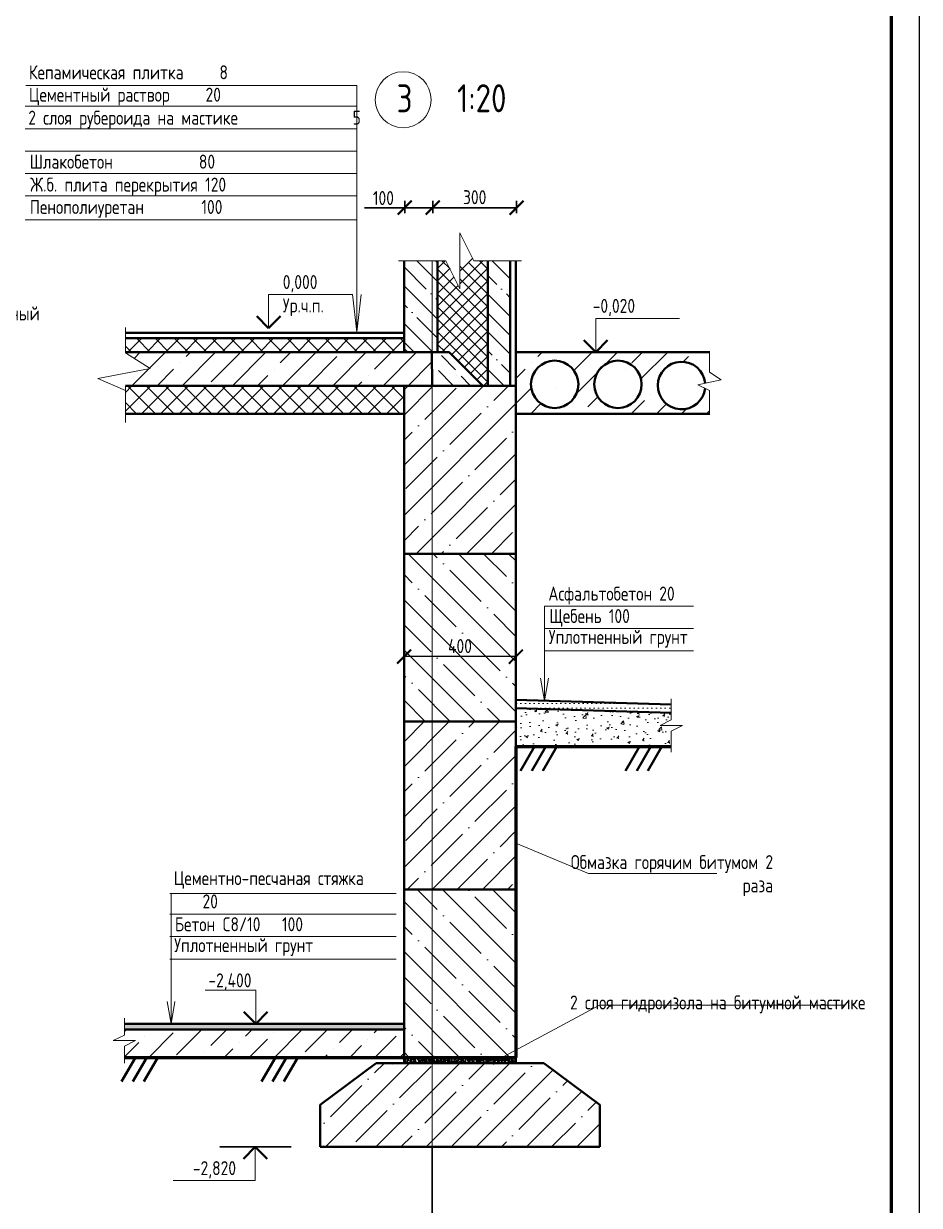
# Model space of a CAD drawing. Header units: millimetres. Extents: x 83035 to 329678, y -103769 to 22061.
# Drawn here: x 226202 to 242218, y -90294 to -69180 of the extents above; entities that cross this region are included whole.
import ezdxf

# ---------------------------------------------------------------- set-up
doc = ezdxf.new("R2010")
doc.units = ezdxf.units.MM
doc.header["$LTSCALE"] = 10
doc.linetypes.add('DASHED', pattern=[19.05, 12.7, -6.35])
for name, color, linetype, lineweight in [('Главный', 5, 'Continuous', 60), ('Основной', 5, 'Continuous', 60), ('Размерный', 3, 'Continuous', 30), ('Разрез', 5, 'Continuous', 40), ('Разрез тонкий', 5, 'Continuous', 20), ('Символ разрез', 3, 'Continuous', 20), ('Символьный', 3, 'Continuous', 30), ('Текст', 244, 'Continuous', 30), ('Текст разрез', 244, 'Continuous', 20), ('Штриховка разрез', 244, 'Continuous', 20)]:
    doc.layers.add(name, color=color, linetype=linetype, lineweight=lineweight)
doc.styles.add('1.10', font='', dxfattribs={"height": 25})
doc.styles.add('1.20', font='', dxfattribs={"height": 50})
doc.styles.add('2.5', font='', dxfattribs={"height": 250})
doc.styles.add('big 3.5', font='', dxfattribs={"height": 125})
doc.styles.get('1.10').set_extended_font_data('GOST type A')
doc.styles.get('1.20').set_extended_font_data('GOST type A')
doc.styles.get('2.5').set_extended_font_data('GOST type A')
doc.styles.get('big 3.5').set_extended_font_data('GOST type A')
doc.dimstyles.new('Размеры', dxfattribs={"dimtxt": 250, "dimasz": 250, "dimexe": 125, "dimexo": 62.5, "dimgap": 62.5, "dimtad": 1, "dimtxsty": '2.5', "dimblk": 'ARCHTICK', "dimcen": 250, "dimadec": 0, "dimazin": 0, "dimtfac": 1, "dimtmove": 1, "dimatfit": 3, "dimfxl": 1.25, "dimarcsym": 0})
pattern_1 = [(45, (365158.74, 2100.4), (-449.0128, 449.0128), []), (45, (365607.75, 2100.4), (-449.0128, 449.0128), [793.75, -158.75, 0, -158.75])]
pattern_2 = [(135, (365158.74, 2100.4), (-449.0128, -449.0128), []), (135, (365158.74, 2549.44), (-449.0128, -449.0128), [793.75, -158.75, 0, -158.75])]
pattern_3 = [(45, (365158.74, 2100.43), (-168.3798, 168.3798), []), (135, (365158.74, 2100.43), (-168.3798, -168.3798), [])]

# ---------------------------------------------------------------- blocks, each defined once
blk = doc.blocks.new('265')
at = {"layer": 'Символ разрез', "color": 0, "ltscale": 0.5}
blk.add_circle((-131098, -76585), 500, dxfattribs=at)
at = {"layer": 'Размерный', "color": 0, "lineweight": 18, "insert": (-130136, -76309), "char_height": 500, "width": 1573.12, "attachment_point": 1, "style": '1.10'}
blk.add_mtext('1:20', dxfattribs=at)
at = {"layer": 'Текст разрез', "color": 0, "insert": (-131074, -76311), "char_height": 500, "width": 469.31, "attachment_point": 2, "style": '1.20'}
blk.add_mtext('{\\fGOST type A|b0|i0|c204|p34;3}', dxfattribs=at)
blk = doc.blocks.new('_ArchTick')
at = {"color": 0, "linetype": 'ByBlock', "const_width": 0.15}
blk.add_lwpolyline([(-0.5, -0.5), (0.5, 0.5)], dxfattribs=at)
blk = doc.blocks.new('*D819')
at = {"layer": 'Размерный', "color": 0, "linetype": 'DASHED', "lineweight": -2, "ltscale": 500}
for p, q in [((233004, -80451), (233004, -80364)), ((235004, -80439), (235004, -80364)), ((235004, -80489), (233004, -80489))]:
    blk.add_line(p, q, dxfattribs=at)
at = {"layer": 'Размерный', "color": 0, "linetype": 'DASHED', "lineweight": -2, "ltscale": 500, "xscale": 250, "yscale": 250, "zscale": 250, "rotation": 180}
blk.add_blockref('_ArchTick', (233004, -80489), dxfattribs=at)
at = {"layer": 'Размерный', "color": 0, "linetype": 'DASHED', "lineweight": -2, "ltscale": 500, "xscale": 250, "yscale": 250, "zscale": 250}
blk.add_blockref('_ArchTick', (235004, -80489), dxfattribs=at)
at = {"layer": 'Размерный', "color": 0, "linetype": 'DASHED', "lineweight": 25, "ltscale": 500, "insert": (234004, -80301), "char_height": 250, "attachment_point": 5, "style": '2.5'}
blk.add_mtext('400', dxfattribs=at)
blk = doc.blocks.new('280')
at = {"layer": 'Символьный', "color": 0, "lineweight": 20}
blk.add_line((-134875, -2900), (-134875, -2300), dxfattribs=at)
at = {"layer": 'Символьный', "color": 0, "lineweight": 20, "ltscale": 500}
blk.add_line((-134875, -2300), (-133375, -2300), dxfattribs=at)
at = {"layer": 'Символьный', "color": 0, "lineweight": 40}
for q in [(-135087, -2688), (-134663, -2688)]:
    blk.add_line((-134875, -2900), q, dxfattribs=at)
at = {"layer": 'Текст разрез', "color": 0, "lineweight": 20, "ltscale": 0.5, "insert": (-134621, -1951), "char_height": 250, "width": 1110.78, "attachment_point": 1, "style": 'big 3.5'}
blk.add_mtext('0,000\\PУр.ч.п.', dxfattribs=at)
blk = doc.blocks.new('281')
at = {"layer": 'Символьный', "color": 0, "lineweight": 20}
for p, q in [((-136747, -88551), (-137652, -88551)), ((-136747, -89151), (-136747, -88551))]:
    blk.add_line(p, q, dxfattribs=at)
at = {"layer": 'Символьный', "color": 0, "lineweight": 40}
for q in [(-136959, -88939), (-136535, -88939)]:
    blk.add_line((-136747, -89151), q, dxfattribs=at)
at = {"layer": 'Текст разрез', "color": 0, "lineweight": 20, "ltscale": 0.5, "insert": (-136823, -88249), "char_height": 250, "width": 698.83, "attachment_point": 3, "style": 'big 3.5'}
blk.add_mtext('-2,400', dxfattribs=at)

msp = doc.modelspace()

# ---------------------------------------------------------------- hatches: boundary and pattern name
at = {"layer": 'Главный', "lineweight": 20}
h = msp.add_hatch(dxfattribs=at)
h.set_pattern_fill('DOTS', color=0, scale=50, style=0)
h.set_pattern_definition([(0, (-1731937.41, 310228.11), (39.6875, 79.375), [0, -79.375])])
h.paths.add_polyline_path([(237781.243, -81345.564), (235003.917, -81262.245), (235003.917, -81412.245), (237781.243, -81495.564)])
at = {"layer": 'Разрез'}
h = msp.add_hatch(dxfattribs=at)
h.set_pattern_fill('AR-CONC', color=0, scale=0.5, style=0)
h.set_pattern_definition([(50, (233003.92, -87750.45), (91.0923, -7.9695), [9.525, -104.775]), (355, (233003.92, -87750.45), (-17.6214, 95.5283), [7.62, -83.82]), (100.451, (233011.51, -87751.11), (73.4713, 87.5583), [8.095, -89.045]), (46.184, (233003.92, -87725.05), (135.5395, -21.021), [14.2875, -157.1625]), (96.6356, (233015.21, -87726.8), (118.702, 123.713), [12.1425, -133.5675]), (351.184, (233003.92, -87725.05), (118.702, 123.713), [11.43, -125.73]), (21, (233016.62, -87731.4), (75.8074, -51.1328), [9.525, -104.775]), (326, (233016.62, -87731.4), (30.901, 92.094), [7.62, -83.82]), (71.4514, (233022.935, -87735.66), (106.7082, 40.9614), [8.095, -89.045]), (37.5, (233003.917, -87750.45), (1.5443, 42.2775), [0, -82.804, 0, -85.09, 0, -84.1375]), (7.5, (233003.917, -87750.45), (33.4098, 50.0903), [0, -48.514, 0, -80.899, 0, -32.0675]), (327.5, (232975.596, -87750.45), (67.7953, -2.8644), [0, -31.75, 0, -99.06, 0, -131.445]), (317.5, (232962.896, -87750.45), (74.0646, 12.7132), [0, -41.275, 0, -65.786, 0, -93.345])])
h.paths.add_polyline_path([(235003.917, -87650.45), (233003.917, -87650.45), (233003.917, -87750.45), (235003.917, -87750.45)])
at = {"layer": 'Разрез тонкий', "lineweight": 20}
h = msp.add_hatch(dxfattribs=at)
h.set_pattern_fill('AR-CONC', color=0, scale=2.5, style=0)
h.set_pattern_definition([(50, (-1731937.4, 310228.1), (455.46167, -39.847714), [47.625, -523.875]), (355, (-1731937.4, 310228.1), (-88.10706, 477.64161), [38.1, -419.1]), (100.451, (-1731899.46, 310224.8), (367.35625, 437.79172), [40.475, -445.225]), (46.1842, (-1731937.4, 310355.1), (677.6976, -105.10582), [71.4375, -785.8125]), (96.6356, (-1731880.94, 310346.35), (593.51059, 618.5639), [60.7125, -667.8375]), (351.184, (-1731937.4, 310355.1), (593.51151, 618.5628), [57.15, -628.65]), (21, (-1731873.9, 310323.36), (379.0372, -255.663796), [47.625, -523.875]), (326, (-1731873.9, 310323.36), (154.50507, 460.46992), [38.1, -419.1]), (71.4514, (-1731842.32, 310302.06), (533.54123, 204.80714), [40.475, -445.225]), (37.5, (-1731937.41, 310228.11), (7.721508, 211.387597), [0, -414.02, 0, -425.45, 0, -420.6875]), (7.5, (-1731937.4, 310228.11), (167.049156, 250.451437), [0, -242.57, 0, -404.495, 0, -160.3375]), (327.5, (-1732079.02, 310228.11), (338.976488, -14.32186), [0, -158.75, 0, -495.3, 0, -657.225]), (317.5, (-1732142.52, 310228.1), (370.322953, 63.566228), [0, -206.375, 0, -328.93, 0, -466.725])])
h.paths.add_polyline_path([(237781.243, -81495.564), (235003.917, -81412.245), (235003.917, -82094.745), (237781.243, -82094.745)])
at = {"layer": 'Разрез тонкий'}
h = msp.add_hatch(dxfattribs=at)
h.set_pattern_fill('AR-CONC', color=0, style=0)
h.set_pattern_definition([(50, (228003.92, -87150.45), (182.1847, -15.939), [19.05, -209.55]), (355, (228003.92, -87150.45), (-35.243, 191.0566), [15.24, -167.64]), (100.451, (228019.1, -87151.78), (146.9425, 175.1167), [16.19, -178.09]), (46.184, (228003.92, -87099.65), (271.079, -42.042), [28.575, -314.325]), (96.6356, (228026.5, -87103.15), (237.404, 247.426), [24.285, -267.135]), (351.184, (228003.92, -87099.65), (237.405, 247.425), [22.86, -251.46]), (21, (228029.32, -87112.35), (151.615, -102.2655), [19.05, -209.55]), (326, (228029.32, -87112.35), (61.802, 184.188), [15.24, -167.64]), (71.4514, (228041.95, -87120.87), (213.4165, 81.923), [16.19, -178.09]), (37.5, (228003.92, -87150.45), (3.0886, 84.555), [0, -165.608, 0, -170.18, 0, -168.275]), (7.5, (228003.92, -87150.45), (66.8197, 100.1806), [0, -97.028, 0, -161.798, 0, -64.135]), (327.5, (227947.275, -87150.45), (135.5906, -5.7287), [0, -63.5, 0, -198.12, 0, -262.89]), (317.5, (227921.88, -87150.45), (148.1292, 25.4265), [0, -82.55, 0, -131.572, 0, -186.69])])
h.paths.add_polyline_path([(233003.917, -87050.45), (228003.917, -87050.45), (228003.917, -87150.45), (233003.917, -87150.45)])
at = {"layer": 'Разрез тонкий', "ltscale": 500}
h = msp.add_hatch(dxfattribs=at)
h.set_pattern_fill('ANSI35', color=0, scale=100, style=0)
h.set_pattern_definition(pattern_1)
h.paths.add_polyline_path([(231503.917, -89250.45), (236503.917, -89250.45), (236503.917, -88500.45), (235503.917, -87750.45), (232503.917, -87750.45), (231503.917, -88500.45)])
at = {"layer": 'Штриховка разрез', "ltscale": 500}
h = msp.add_hatch(dxfattribs=at)
h.set_pattern_fill('ANSI35', color=0, scale=75, angle=90, style=0)
h.set_pattern_definition([(135, (365158.74, 2100.43), (-336.7596, -336.7596), []), (135, (365158.74, 2437.2), (-336.7596, -336.7596), [595.3125, -119.0625, 0, -119.0625])])
h.paths.add_polyline_path([(234503.917, -73416.297), (234903.917, -73416.297), (234903.917, -75650.214), (234503.917, -75650.214)])
h.paths.add_polyline_path([(233603.917, -73416.297), (233603.917, -75050.45), (233003.917, -75050.45), (233003.917, -73416.297)])
h = msp.add_hatch(dxfattribs=at)
h.set_pattern_fill('ANSI37', color=0, scale=75, style=0)
h.set_pattern_definition(pattern_3)
h.paths.add_polyline_path([(233001.705, -74801.522), (228021.268, -74801.522), (228021.211, -75060.928), (233003.917, -75050.45)])
h = msp.add_hatch(dxfattribs=at)
h.set_pattern_fill('ANSI37', color=0, scale=75, style=0)
h.set_pattern_definition(pattern_3)
h.paths.add_polyline_path([(233003.917, -76150.45), (228021.099, -76150.45), (228021.268, -75650.45), (233003.917, -75650.45)])
h = msp.add_hatch(dxfattribs=at)
h.set_pattern_fill('ANSI35', color=0, scale=100, style=0)
h.set_pattern_definition(pattern_1)
h.paths.add_polyline_path([(235003.917, -78650.45), (233003.917, -78650.45), (233003.917, -75650.45), (235003.917, -75650.45)])
h = msp.add_hatch(dxfattribs=at)
h.set_pattern_fill('ANSI35', color=0, scale=100, angle=90, style=0)
h.set_pattern_definition(pattern_2)
h.paths.add_polyline_path([(235003.917, -78650.45), (233003.917, -78650.45), (233003.917, -81650.45), (235003.917, -81650.45)])
h = msp.add_hatch(dxfattribs=at)
h.set_pattern_fill('ANSI35', color=0, scale=100, style=0)
h.set_pattern_definition(pattern_1)
h.paths.add_polyline_path([(233003.917, -81650.45), (235003.917, -81650.45), (235003.917, -84650.45), (233003.917, -84650.45)])
h = msp.add_hatch(dxfattribs=at)
h.set_pattern_fill('ANSI35', color=0, scale=100, angle=90, style=0)
h.set_pattern_definition(pattern_2)
h.paths.add_polyline_path([(233003.917, -84650.45), (235003.917, -84650.45), (235003.917, -87650.45), (233003.917, -87650.45)])

# ---------------------------------------------------------------- linework, layer by layer
at = {"color": 0, "linetype": 'Continuous', "lineweight": 25, "ltscale": 100}
msp.add_line((242217.907, -103769.096), (242217.907, -47257.955), dxfattribs=at)
at = {"color": 0, "linetype": 'Continuous', "lineweight": 60, "ltscale": 100}
msp.add_line((241717.907, -103269.096), (241717.907, -47757.955), dxfattribs=at)
at = {"layer": 'Главный', "color": 0, "lineweight": 40}
for p, q in [((235003.917, -81262.245), (237781.243, -81345.564)), ((235003.917, -81412.245), (237781.243, -81495.564)), ((235336.159, -82094.745), (235086.159, -82527.757)), ((235536.159, -82094.745), (235286.159, -82527.757)), ((235736.159, -82094.745), (235486.159, -82527.757)), ((237214.929, -82094.745), (236964.929, -82527.757)), ((237414.929, -82094.745), (237164.929, -82527.757)), ((237614.929, -82094.745), (237364.929, -82527.757)), ((228203.851, -87650.45), (227953.851, -88083.462)), ((228403.851, -87650.45), (228153.851, -88083.462)), ((228603.851, -87650.45), (228353.851, -88083.462)), ((230703.851, -87650.45), (230453.851, -88083.462)), ((230903.851, -87650.45), (230653.851, -88083.462)), ((231103.851, -87650.45), (230853.851, -88083.462))]:
    msp.add_line(p, q, dxfattribs=at)
at = {"layer": 'Главный', "color": 0, "lineweight": 60}
msp.add_line((235003.917, -82094.745), (237781.243, -82094.745), dxfattribs=at)
at = {"layer": 'Основной', "color": 0}
msp.add_line((235003.917, -82094.745), (235003.917, -87650.45), dxfattribs=at)
at = {"layer": 'Размерный', "color": 0, "ltscale": 500}
for p, q in [((233016.96, -72568.515), (233016.96, -72343.515)), ((233516.96, -72568.515), (233516.96, -72343.515)), ((233516.96, -72568.515), (233516.96, -72343.515)), ((235016.96, -72568.515), (235016.96, -72343.515)), ((233516.96, -72468.515), (232296.436, -72468.515)), ((233516.96, -72468.515), (235016.96, -72468.515)), ((233503.917, -92897.672), (233503.917, -89250.45))]:
    msp.add_line(p, q, dxfattribs=at)
at = {"layer": 'Размерный', "color": 0, "lineweight": 20, "ltscale": 0.2}
msp.add_line((233503.917, -92897.672), (233503.917, -73410.175), dxfattribs=at)
at = {"layer": 'Разрез', "color": 0, "ltscale": 500}
for p, q in [((233003.917, -75050.45), (233003.917, -73416.297)), ((233603.917, -75050.45), (233603.917, -73416.297)), ((234503.917, -73416.297), (234503.917, -75650.45)), ((234903.917, -73416.297), (234903.917, -75650.214)), ((235003.917, -75650.45), (235003.917, -73416.297)), ((233001.705, -74701.522), (228021.268, -74701.522)), ((233001.705, -74801.522), (228021.268, -74801.522)), ((233501.705, -75051.522), (228021.268, -75051.522)), ((233003.917, -75050.45), (231140.768, -75050.45)), ((233503.917, -75050.45), (231140.768, -75050.45)), ((233501.705, -75051.522), (233503.917, -75650.45)), ((233501.705, -75051.522), (233809.555, -75051.522)), ((233809.555, -75051.522), (234411.215, -75649.258)), ((235003.917, -75051.522), (238466.078, -75051.522)), ((233003.917, -75650.45), (228021.268, -75650.45)), ((233003.917, -75650.45), (235003.917, -75650.45)), ((233003.917, -76150.45), (228021.047, -76150.45)), ((235003.917, -76151.522), (238468.178, -76151.522)), ((233003.917, -78650.45), (235003.917, -78650.45)), ((233003.917, -81650.45), (235003.917, -81650.45)), ((233003.917, -84650.45), (235003.917, -84650.45)), ((231503.917, -88500.45), (232503.917, -87750.45)), ((236503.917, -88500.45), (235503.917, -87750.45)), ((231503.917, -89250.45), (231503.917, -88500.45)), ((236503.917, -89250.45), (236503.917, -88500.45)), ((231503.917, -89250.45), (236503.917, -89250.45))]:
    msp.add_line(p, q, dxfattribs=at)
at = {"layer": 'Разрез', "color": 0}
for p, q in [((233003.917, -87650.45), (233003.917, -75650.45)), ((235003.917, -75650.45), (235003.917, -87650.45)), ((228003.917, -87050.45), (233003.917, -87050.45)), ((228003.917, -87150.45), (233003.917, -87150.45)), ((232503.917, -87750.45), (235503.917, -87750.45)), ((233003.917, -87650.45), (233003.917, -87750.45)), ((235003.917, -87650.45), (235003.917, -87750.45)), ((232503.917, -89250.45), (235503.917, -89250.45))]:
    msp.add_line(p, q, dxfattribs=at)
at = {"layer": 'Разрез', "color": 0, "lineweight": 60}
msp.add_line((228003.917, -87650.45), (235003.917, -87650.45), dxfattribs=at)
at = {"layer": 'Разрез', "color": 0, "ltscale": 500}
for centre in [(235696.912, -75624.107), (236828.104, -75624.107)]:
    msp.add_circle(centre, 423.37, dxfattribs=at)
msp.add_arc((237966.408, -75645.758), 424.842, 5.7389208, 353.2948924, dxfattribs=at)
at = {"layer": 'Разрез тонкий', "color": 0}
for p, q in [((234253.917, -73416.297), (234003.917, -72916.297)), ((234003.917, -72916.297), (234003.917, -73416.297)), ((232903.917, -73416.297), (233753.917, -73416.297)), ((233753.917, -73416.297), (234003.917, -73916.297)), ((234003.917, -73416.297), (234003.917, -73916.297)), ((234253.917, -73416.297), (235103.917, -73416.297)), ((237781.243, -81245.564), (237781.243, -81620.155)), ((237581.243, -81720.155), (237781.243, -81620.155)), ((237781.243, -81720.155), (237581.243, -81720.155)), ((237781.243, -81720.155), (237981.243, -81720.155)), ((237981.243, -81720.155), (237781.243, -81820.155)), ((237781.243, -81820.155), (237781.243, -82194.745)), ((228003.917, -86950.45), (228003.917, -87250.45)), ((228003.917, -87188.412), (228041.879, -87150.45)), ((228484.051, -87157.291), (228490.892, -87150.45)), ((228933.064, -87606.304), (229388.918, -87150.45)), ((229550.457, -87437.924), (229837.931, -87150.45)), ((230167.849, -87269.544), (230286.943, -87150.45)), ((230684.969, -87650.45), (231178.128, -87157.291)), ((231234.255, -87550.177), (231633.982, -87150.45)), ((231851.647, -87381.797), (232082.995, -87150.45)), ((232469.04, -87213.417), (232532.008, -87150.45)), ((232974.179, -87157.291), (232974.179, -87157.291)), ((227803.917, -87350.45), (228003.917, -87250.45)), ((228003.917, -87350.45), (227803.917, -87350.45)), ((228003.917, -87350.45), (228203.917, -87350.45)), ((228203.917, -87350.45), (228003.917, -87450.45)), ((228003.917, -87637.425), (228259.545, -87381.797)), ((228371.798, -87269.544), (228371.798, -87269.544)), ((228439.905, -87650.45), (228876.937, -87213.417)), ((230055.596, -87381.797), (230055.596, -87381.797)), ((230235.956, -87650.45), (230560.735, -87325.671)), ((230672.989, -87213.417), (230672.989, -87213.417)), ((232356.787, -87325.671), (232356.787, -87325.671)), ((232481.02, -87650.45), (232861.926, -87269.544)), ((228003.917, -87450.45), (228003.917, -87750.45)), ((229438.203, -87550.177), (229438.203, -87550.177)), ((229786.943, -87650.45), (229943.343, -87494.05)), ((231582.995, -87650.45), (231627.141, -87606.304)), ((231739.394, -87494.05), (231739.394, -87494.05)), ((232032.008, -87650.45), (232244.533, -87437.924)), ((232930.033, -87650.45), (233003.917, -87576.566)), ((232503.917, -87750.45), (235503.917, -87750.45)), ((232805.799, -87774.683), (232805.799, -87774.683)), ((234601.851, -87774.683), (234626.084, -87750.45))]:
    msp.add_line(p, q, dxfattribs=at)
at = {"layer": 'Символ разрез', "color": 0, "ltscale": 500}
for p, q in [((232161.708, -70282.992), (226241.887, -70282.992)), ((232161.708, -74684.387), (232161.708, -70282.992)), ((228021.211, -75060.928), (228021.211, -74607.777)), ((228021.211, -75060.928), (228462.868, -75340.783)), ((238466.266, -75404.81), (238466.266, -75031.218)), ((228462.868, -75340.783), (227531.079, -75518.384)), ((227531.079, -75518.384), (228021.211, -75733.657)), ((238673.615, -75541.701), (238258.916, -75630.495)), ((238466.266, -75404.81), (238673.615, -75541.701)), ((228021.047, -76304.05), (228021.268, -75650.45)), ((238258.916, -75630.495), (238466.266, -75734.088)), ((238466.266, -75734.088), (238466.266, -76167.492)), ((233003.917, -87650.45), (235003.917, -87650.45)), ((233503.917, -89250.45), (231503.917, -89250.45))]:
    msp.add_line(p, q, dxfattribs=at)
at = {"layer": 'Символ разрез', "color": 0}
for p, q in [((226231.916, -70656.565), (232156.471, -70656.565)), ((226231.916, -71056.565), (232156.471, -71056.565)), ((226231.916, -71456.565), (232156.471, -71456.565)), ((226231.916, -71856.565), (232156.471, -71856.565)), ((226231.916, -72256.565), (232156.471, -72256.565)), ((226231.916, -72682.981), (232156.471, -72682.981)), ((235514.874, -79585.407), (238178.026, -79585.407)), ((235514.874, -79985.407), (238178.026, -79985.407)), ((235514.874, -80385.407), (238178.026, -80385.407)), ((235514.874, -81277.573), (235444.857, -80876.659)), ((235514.874, -81277.573), (235584.892, -80876.659)), ((235003.917, -83821.712), (236300.101, -84364.734)), ((238598.176, -84364.734), (236300.101, -84364.734)), ((228818.289, -84722.504), (232861.16, -84722.504)), ((228818.289, -85092.331), (232861.16, -85092.331)), ((228818.289, -85492.331), (232861.16, -85492.331)), ((228818.289, -85892.331), (232861.16, -85892.331)), ((228838.005, -87050.45), (228767.988, -86649.535)), ((228838.005, -87050.45), (228908.023, -86649.535)), ((234570.48, -87750.45), (236498.512, -86719.374)), ((240875.083, -86719.374), (236498.512, -86719.374))]:
    msp.add_line(p, q, dxfattribs=at)
at = {"layer": 'Символ разрез', "color": 0, "ltscale": 0.5}
for p, q in [((235514.874, -79585.407), (235514.874, -81277.573)), ((228838.005, -84713.182), (228838.005, -87050.45))]:
    msp.add_line(p, q, dxfattribs=at)
at = {"layer": 'Символьный', "color": 0, "lineweight": 20}
for p, q in [((236430.283, -75048.849), (236430.283, -74448.849)), ((230985.868, -89250.45), (229701.745, -89250.45)), ((230343.807, -89250.45), (230343.807, -89850.45)), ((230343.807, -89850.45), (228877.246, -89850.45))]:
    msp.add_line(p, q, dxfattribs=at)
at = {"layer": 'Символьный', "color": 0, "lineweight": 20, "ltscale": 500}
msp.add_line((236430.283, -74448.849), (237930.283, -74448.849), dxfattribs=at)
at = {"layer": 'Символьный', "color": 0, "lineweight": 40}
for p, q in [((236430.283, -75048.849), (236218.151, -74836.717)), ((236430.283, -75048.849), (236642.415, -74836.717)), ((230343.807, -89250.45), (230131.675, -89462.582)), ((230343.807, -89250.45), (230555.939, -89462.582))]:
    msp.add_line(p, q, dxfattribs=at)
at = {"layer": 'Символьный', "color": 0}
msp.add_line((230985.868, -89250.45), (229718.157, -89250.45), dxfattribs=at)
at = {"layer": 'Текст', "color": 0, "ltscale": 500}
for p, q in [((235003.917, -75650.45), (233003.917, -75650.45)), ((233003.917, -75650.45), (233003.917, -78650.45)), ((235003.917, -78650.45), (235003.917, -75650.45)), ((235003.917, -78650.45), (233003.917, -78650.45)), ((233003.917, -78650.45), (233003.917, -81650.45)), ((235003.917, -81650.45), (235003.917, -78650.45)), ((235003.917, -81650.45), (235003.917, -78650.45)), ((233003.917, -81650.45), (235003.917, -81650.45))]:
    msp.add_line(p, q, dxfattribs=at)
at = {"layer": 'Штриховка разрез', "color": 0, "ltscale": 500}
for p, q in [((234003.917, -73916.297), (234003.917, -72916.297)), ((234003.917, -72916.297), (234253.917, -73416.297)), ((234003.917, -72916.297), (234253.917, -73416.297)), ((234003.917, -72927.792), (234007.749, -72923.96)), ((233003.917, -75050.45), (233003.917, -73416.297)), ((233003.917, -73416.297), (233753.917, -73416.297)), ((233003.917, -73416.297), (233603.917, -73416.297)), ((233003.917, -75050.45), (233003.917, -73416.297)), ((233003.917, -73416.297), (233603.917, -73416.297)), ((233603.917, -75050.45), (233603.917, -73416.297)), ((233603.917, -73416.297), (233603.917, -75050.45)), ((233603.917, -73416.297), (233753.917, -73416.297)), ((233603.917, -73416.297), (233753.917, -73416.297)), ((233603.917, -73552.298), (233739.919, -73416.297)), ((233827.27, -73563.003), (233680.564, -73416.297)), ((233753.917, -73416.297), (234003.917, -73916.297)), ((233753.917, -73416.297), (234003.917, -73916.297)), ((234003.917, -73601.311), (234232.256, -73372.973)), ((234003.917, -73825.818), (234413.438, -73416.297)), ((234503.917, -73790.637), (234159.255, -73445.974)), ((234253.917, -73416.297), (235003.917, -73416.297)), ((234253.917, -73416.297), (234503.917, -73416.297)), ((234503.917, -73566.13), (234354.084, -73416.297)), ((234503.917, -75650.214), (234503.917, -73416.297)), ((234503.917, -73416.297), (234903.917, -73416.297)), ((234503.917, -75650.214), (234503.917, -73416.297)), ((234503.917, -73416.297), (234903.917, -73416.297)), ((234903.917, -75650.214), (234903.917, -73416.297)), ((235003.917, -73416.297), (235003.917, -75650.45)), ((233603.917, -74450.324), (234503.917, -73550.324)), ((233603.917, -73776.805), (233824.087, -73556.635)), ((234503.917, -74464.156), (233603.917, -73564.156)), ((234503.917, -74015.143), (234003.917, -73515.143)), ((234003.917, -73515.143), (234003.917, -73515.143)), ((234003.917, -73601.311), (234003.917, -73601.311)), ((233603.917, -74001.311), (233898.922, -73706.306)), ((233603.917, -74674.83), (234503.917, -73774.83)), ((234503.917, -74688.662), (233603.917, -73788.662)), ((233603.917, -74225.818), (233973.758, -73855.977)), ((234503.917, -74239.65), (234003.917, -73739.65)), ((234003.917, -73739.65), (234003.917, -73739.65)), ((234047.001, -73782.733), (234047.001, -73782.733)), ((232161.708, -74684.387), (232081.083, -74020.673)), ((232161.708, -74684.387), (232238.065, -74016.57)), ((233603.917, -74899.337), (234503.917, -73999.337)), ((234503.917, -74913.169), (233603.917, -74013.169)), ((234503.917, -75137.675), (233603.917, -74237.675)), ((233676.93, -75050.831), (234503.917, -74223.843)), ((234503.917, -75362.182), (233603.917, -74462.182)), ((233855.299, -75096.968), (234503.917, -74448.35)), ((232161.708, -74684.387), (232161.708, -74684.387)), ((233036.723, -74568.506), (233003.917, -74535.701)), ((234503.917, -75586.688), (233603.917, -74686.688)), ((233967.919, -75208.854), (234503.917, -74672.856)), ((228021.268, -74801.522), (228021.211, -75060.928)), ((233001.705, -74801.522), (228021.268, -74801.522)), ((233003.917, -75050.45), (233001.705, -74801.522)), ((233743.903, -75051.18), (233603.917, -74911.194)), ((234080.54, -75320.74), (234503.917, -74897.362)), ((228021.211, -75060.928), (233003.917, -75050.45)), ((228138.17, -75650.45), (228737.097, -75051.522)), ((228178.814, -75160.793), (228288.085, -75051.522)), ((229036.196, -75650.45), (229635.123, -75051.522)), ((229107.861, -75129.772), (229186.11, -75051.522)), ((229556.874, -75578.785), (230084.136, -75051.522)), ((229934.221, -75650.45), (230533.149, -75051.522)), ((230791.659, -75242.025), (230982.162, -75051.522)), ((230832.247, -75650.45), (231431.174, -75051.522)), ((231281.26, -75650.45), (231801.938, -75129.772)), ((231730.272, -75650.45), (232329.2, -75051.522)), ((232475.457, -75354.278), (232778.213, -75051.522)), ((232628.298, -75650.45), (233227.226, -75051.522)), ((233069.654, -75050.45), (233003.917, -74984.714)), ((233503.917, -75050.45), (233003.917, -75050.45)), ((233603.917, -75050.45), (233003.917, -75050.45)), ((233503.917, -75650.45), (233503.917, -75050.45)), ((233503.917, -75650.45), (233503.917, -75050.45)), ((233809.555, -75051.522), (233603.917, -75050.45)), ((233925.038, -75363.226), (233674.923, -75107.045)), ((234411.215, -75649.258), (233809.555, -75051.522)), ((234193.16, -75432.626), (234503.917, -75121.869)), ((235003.917, -75051.522), (235003.917, -76151.522)), ((238466.078, -75051.522), (235003.917, -75051.522)), ((235003.917, -75051.522), (235003.917, -76151.522)), ((235003.917, -75070.882), (235023.277, -75051.522)), ((235394.04, -75129.772), (235472.29, -75051.522)), ((236042.415, -75379.423), (236370.315, -75051.522)), ((236090.328, -75780.522), (236819.328, -75051.522)), ((237077.838, -75242.025), (237268.341, -75051.522)), ((237240.507, -75528.368), (237717.354, -75051.522)), ((237995.945, -75221.944), (238088.117, -75129.772)), ((238466.266, -75404.81), (238466.078, -75051.522)), ((228587.183, -75650.45), (228883.354, -75354.278)), ((228995.608, -75242.025), (228995.608, -75242.025)), ((230679.406, -75354.278), (230679.406, -75354.278)), ((233077.311, -75650.45), (233485.736, -75242.025)), ((233870.521, -75632.397), (233620.406, -75376.216)), ((234305.781, -75544.512), (234503.917, -75346.375)), ((235003.917, -75519.895), (235169.534, -75354.278)), ((235281.787, -75242.025), (235281.787, -75242.025)), ((236965.585, -75354.278), (236965.585, -75354.278)), ((230383.234, -75650.45), (230567.152, -75466.532)), ((232179.285, -75650.45), (232250.95, -75578.785)), ((232363.204, -75466.532), (232363.204, -75466.532)), ((233934.748, -75466.531), (233934.748, -75466.531)), ((234182.773, -75640.184), (234024.479, -75475.553)), ((234425.359, -75649.44), (234503.917, -75570.882)), ((238258.916, -75630.495), (238673.615, -75541.701)), ((238673.615, -75541.701), (238466.266, -75404.81)), ((228021.099, -76150.45), (228021.268, -75650.45)), ((228021.268, -75650.45), (233003.917, -75650.45)), ((233003.917, -75650.45), (233003.917, -76150.45)), ((235003.917, -75650.45), (233503.917, -75650.45)), ((234503.917, -75650.45), (234411.215, -75649.258)), ((234903.917, -75650.214), (234503.917, -75650.214)), ((235003.917, -75968.907), (235279.275, -75693.549)), ((235730.8, -75691.038), (235730.8, -75691.038)), ((238466.266, -75734.088), (238258.916, -75630.495)), ((238468.178, -76151.522), (238466.266, -75734.088)), ((235270.315, -76151.522), (235452.228, -75969.61)), ((236292.066, -76027.798), (236469.968, -75849.896)), ((237066.367, -76151.522), (237302.344, -75915.544)), ((237414.598, -75803.291), (237414.598, -75803.291)), ((237515.379, -76151.522), (237694.616, -75972.285)), ((233003.917, -76150.45), (228021.099, -76150.45)), ((235003.917, -76151.522), (238468.178, -76151.522)), ((236179.812, -76140.051), (236179.812, -76140.051)), ((237975.864, -76140.051), (238054.561, -76061.354)), ((238413.405, -76151.522), (238467.928, -76096.999)), ((233003.917, -84650.45), (233003.917, -81650.45)), ((233003.917, -81650.45), (235003.917, -81650.45)), ((235003.917, -81650.45), (235003.917, -84650.45)), ((233003.917, -87650.45), (233003.917, -84650.45)), ((233003.917, -84650.45), (235003.917, -84650.45)), ((235003.917, -84650.45), (233003.917, -84650.45)), ((235003.917, -84650.45), (235003.917, -87650.45)), ((235003.917, -87650.45), (233003.917, -87650.45))]:
    msp.add_line(p, q, dxfattribs=at)

# ---------------------------------------------------------------- block references
at = {"layer": 'Размерный', "color": 0, "ltscale": 500, "xscale": 250, "yscale": 250, "zscale": 250, "rotation": 180}
for p in [(233016.96, -72468.515), (233516.96, -72468.515)]:
    msp.add_blockref('_ArchTick', p, dxfattribs=at)
at = {"layer": 'Размерный', "color": 0, "ltscale": 500, "xscale": 250, "yscale": 250, "zscale": 250}
for p in [(233516.96, -72468.515), (235016.96, -72468.515)]:
    msp.add_blockref('_ArchTick', p, dxfattribs=at)
at = {"layer": 'Символ разрез', "color": 0}
for name, p in [('265', (364087.344, 6046.021)), ('280', (365456.148, -71720.825)), ('281', (367099.324, 2100.431))]:
    msp.add_blockref(name, p, dxfattribs=at)

# ---------------------------------------------------------------- texts
at = {"layer": 'Размерный', "color": 0, "ltscale": 500, "char_height": 250, "attachment_point": 5, "style": '2.5'}
for s, insert in [('100', (232634.658, -72295.97)), ('300', (234266.96, -72281.015))]:
    msp.add_mtext(s, dxfattribs=dict(at, insert=insert))
at = {"layer": 'Символ разрез', "color": 0, "ltscale": 500, "insert": (226315.433, -72330.179), "char_height": 250, "width": 5953.18573, "attachment_point": 1, "style": '1.10'}
msp.add_mtext('Пенополиуретан        100', dxfattribs=at)
at = {"layer": 'Символ разрез', "color": 0, "ltscale": 0.5, "char_height": 250, "style": '2.5'}
for s, insert, width, attachment_point in [('Обмазка горячим битумом 2 раза', (239602.379, -84403.021), 3606.85523, 6), ('2 слоя гидроизола на битумной мастике', (238612.963, -86703.053), 5866.31019, 5)]:
    msp.add_mtext(s, dxfattribs=dict(at, insert=insert, width=width, attachment_point=attachment_point))
at = {"layer": 'Текст разрез', "color": 0, "char_height": 250, "attachment_point": 1, "style": '2.5'}
for s, insert, width in [('Кепамическая плитка     8', (226296.62, -69924.214), 5610.20251), ('Цементный раствор     20', (226296.62, -70324.214), 5957.99967), ('2 слоя рубероида на мастике                5', (226286.113, -70735.315), 5841.48413), ('Шлакобетон            80', (226313.055, -71520.943), 5905.91096), ('Ж.б. плита перекрытия 120', (226318.58, -71930.955), 6841.89225), ('Вкладыш минераловатный', (223071.094, -74232.691), 4000.6321), ('{\\fGOST type A|b0|i0|c204|p34;Асфальтобетон 20}', (235584.177, -79238.744), 4000.6321), ('{\\fGOST type A|b0|i0|c204|p34;Щебень 100}', (235602.807, -79639.439), 4000.6321), ('{\\fGOST type A|b0|i0|c204|p34;Уплотненный грунт}', (235590.528, -80012.219), 4000.6321), ('Цементно-песчаная стяжка         20', (228887.592, -84321.47), 4000.6321), ('Бетон C8/10   100', (228906.222, -85146.364), 4000.6321), ('{\\fGOST type A|b0|i0|c204|p34;Уплотненный грунт}', (228893.943, -85519.143), 4000.6321)]:
    msp.add_mtext(s, dxfattribs=dict(at, insert=insert, width=width))
at = {"layer": 'Текст разрез', "color": 0, "lineweight": 20, "ltscale": 0.5, "char_height": 250, "style": 'big 3.5'}
for s, insert, width, attachment_point in [('-0,020', (236377.331, -74097.63), 967.66994, 1), ('-2,820', (230000.014, -89812.065), 669.79155, 9)]:
    msp.add_mtext(s, dxfattribs=dict(at, insert=insert, width=width, attachment_point=attachment_point))

# ---------------------------------------------------------------- dimensions: what is measured, and where the dimension line sits
at = {"layer": 'Размерный', "color": 0, "linetype": 'DASHED', "lineweight": 25, "ltscale": 500}
dim = msp.add_linear_dim(base=(233003.917, -80488.876), p1=(235003.917, -80501.376), p2=(233003.917, -80513.876), text='400', dimstyle='Размеры', dxfattribs=at)
dim.commit()
dim.dimension.update_dxf_attribs({"geometry": '*D819', "text_midpoint": (234003.917, -80301.376)})

doc.saveas('drawing.dxf')
